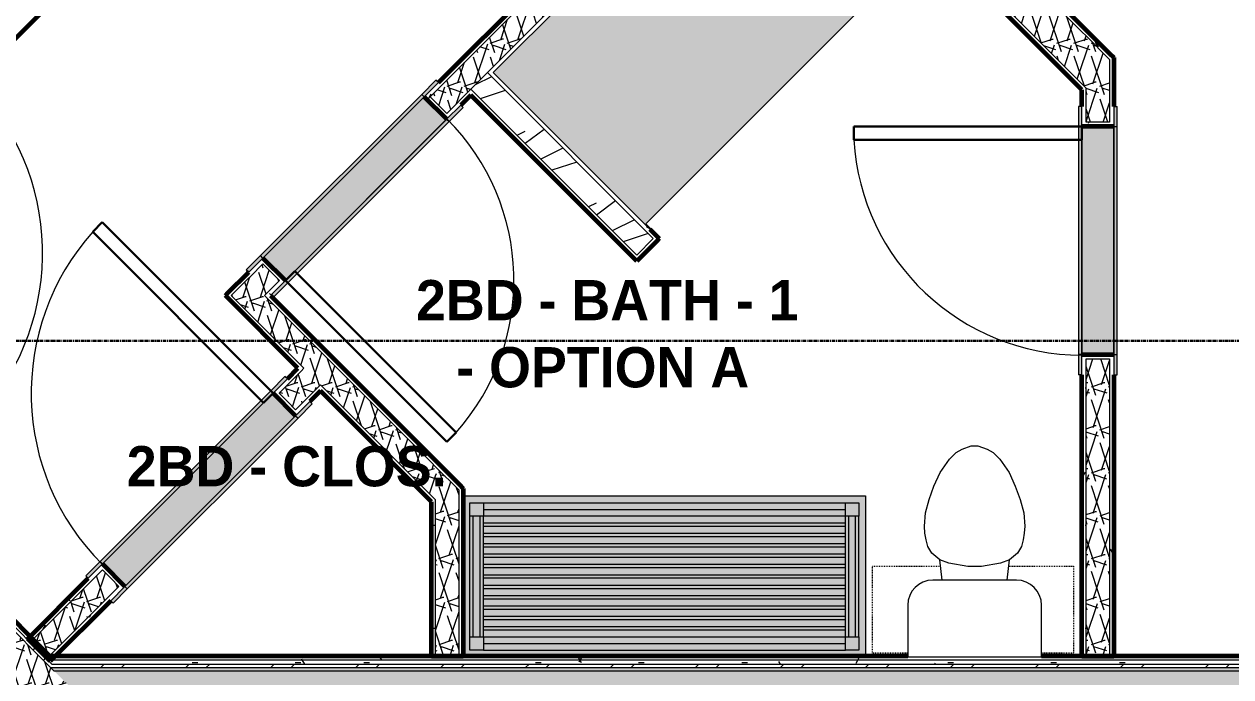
# Model space of a CAD drawing. Header units: inches. Extents: x -4110 to -1807, y 9775 to 11251.
# Drawn here: x -2441.7 to -2261.8, y 10417.1 to 10514.4 of the extents above; entities that cross this region are included whole.
import ezdxf

# ---------------------------------------------------------------- set-up
doc = ezdxf.new("R2010")
doc.units = ezdxf.units.IN
doc.header["$MEASUREMENT"] = 0
doc.linetypes.add('Dash', pattern=[0.25, 0.125, -0.125])
doc.linetypes.add('Grid Line 1_2_', pattern=[0.875, 0.5, -0.125, 0.125, -0.125])
for name, color, linetype, lineweight in [('0-1', 7, 'Continuous', 5), ('0-2', 7, 'Continuous', 9), ('A-AREA-IDEN', 2, 'Continuous', 9), ('A-DOOR', 31, 'Continuous', 18), ('A-DOOR-3', 7, 'Continuous', 9), ('A-DOOR-4', 50, 'Continuous', 30), ('A-DOOR-7', 31, 'Continuous', 30), ('A-DOOR-8', 31, 'Continuous', 9), ('A-DOOR-FRAM-1', 31, 'Continuous', 18), ('A-DOOR-FRAM-2', 7, 'Continuous', 9), ('A-DOOR-FRAM-4', 31, 'Continuous', 30), ('A-WALL', 113, 'Continuous', 18), ('A-WALL-1', 8, 'Continuous', 5), ('A-WALL-5', 250, 'Continuous', 60), ('A-WALL-6', 10, 'Continuous', 18), ('A-WALL-PATT-1', 7, 'Continuous', 9), ('A-WALL-PATT-2', 253, 'Continuous', 9), ('A-WALL-PATT-4', 111, 'Continuous', 9), ('I-WALL-2', 250, 'Continuous', 60), ('I-WALL-4', 2, 'Continuous', 5), ('I-WALL-5', 2, 'Continuous', 60), ('P-SANR-FIXT-2', 7, 'Continuous', 9), ('P-SANR-FIXT-3', 90, 'Continuous', 9), ('Q-CASE-1', 7, 'Continuous', 9), ('Q-CASE-3', 90, 'Continuous', 9), ('Q-CASE-4', 127, 'Continuous', 9), ('Q-CASE-5', 7, 'Dash', 9), ('S-GRID-1', 1, 'Grid Line 1_2_', 30)]:
    doc.layers.add(name, color=color, linetype=linetype, lineweight=lineweight)
doc.styles.add('Century Gothic_B', font='GOTHICB.TTF', dxfattribs={"height": 6})
pattern_1 = [(0, (0, 0), (20.48, 5.12), [0.845, -14.515, 0.845, -14.515, -81.92]), (0, (0, 0), (20.48, 5.12), [-30.72, 0.845, -29.875, 0.845, -14.515, -35.84]), (0, (0, 0), (20.48, 5.12), [-76.8, 0.845, -9.395, 0.845, -24.755]), (120, (7.68, 2.56), (-14.67405, 15.1762003), [0.845, -14.515, 0.845, -14.515, -81.92]), (120, (7.68, 2.56), (-14.67405, 15.1762003), [-30.72, 0.845, -29.875, 0.845, -14.515, -35.84]), (120, (7.68, 2.56), (-14.67405, 15.1762003), [-76.8, 0.845, -9.395, 0.845, -24.755]), (240, (10.24, 12.8), (-5.80595, -20.2962003), [0.845, -14.515, 0.845, -14.515, -81.92]), (240, (10.24, 12.8), (-5.80595, -20.2962003), [-30.72, 0.845, -29.875, 0.845, -14.515, -35.84]), (240, (10.24, 12.8), (-5.80595, -20.2962003), [-76.8, 0.845, -9.395, 0.845, -24.755])]
pattern_2 = [(161.57, (0.32, 0.32), (-2.560496185, -0.000537386), [0, -18.214, 2.022, 0]), (18.43, (-0.32, 0.32), (-2.560496185, 0.000537386), [0, -18.214, 2.022, 0]), (108.43, (0.32, 0.32), (1.27922091, -6.400876726), [6.07, -14.166]), (71.57, (-0.32, 0.32), (1.27922091, 6.400876726), [6.07, -14.166])]
pattern_3 = [(45, (0, 0), (-6.335677, 6.335677), []), (45, (0, 9.6), (-6.335677, 6.335677), [])]

# ---------------------------------------------------------------- blocks, each defined once
blk = doc.blocks.new('SWING - SINGLE - FLUSH - SWING - FLUSH - 2-10 x 6-8 - PRIVACY-3983844-ENLARGED RCP - 1ST FLOOR PLAN - WEST')
at = {"layer": 'A-DOOR-FRAM-1'}
for points in [[(-17.63, 2.37), (-17, 2.37), (-17, 2.87), (-20, 2.87), (-20, 2.37)], [(-17, 2.37), (17, 2.37), (17, 2.87), (-17, 2.87)], [(17.62, 2.37), (20, 2.37), (20, 2.87), (17, 2.87), (17, 2.37)], [(-17, -2.88), (-17, -2.38), (-20, -2.38), (-20, -2.88), (-17.63, -2.88)], [(-16.5, -2.88), (17, -2.88), (17, -2.38), (-17, -2.38), (-17, -2.88)], [(20, -2.88), (20, -2.38), (17, -2.38), (17, -2.88), (17.62, -2.88)]]:
    blk.add_hatch(color=256, dxfattribs=at).paths.add_polyline_path(points, flags=0)
at = {"layer": 'A-DOOR-3'}
blk.add_arc((17, 2.37), 34.07, 93.3657, 180, dxfattribs=at)
at = {"layer": 'A-DOOR-4'}
for p, q in [((15, 2.37), (15, 36.38)), ((17, 36.38), (15, 36.38)), ((17, 2.37), (17, 36.38)), ((17, 2.37), (15, 2.37))]:
    blk.add_line(p, q, dxfattribs=at)
at = {"layer": 'A-DOOR-FRAM-2'}
for p, q in [((-17, 2.87), (-20, 2.87)), ((-20, 2.37), (-20, 2.87)), ((-20, 2.37), (-17, 2.37)), ((17, 2.87), (-17, 2.87)), ((-17, 2.37), (-17, 2.87)), ((-17, 2.37), (17, 2.37)), ((20, 2.87), (17, 2.87)), ((17, 2.37), (17, 2.87)), ((17, 2.37), (20, 2.37)), ((20, 2.37), (20, 2.87)), ((-17, -2.38), (-20, -2.38)), ((-20, -2.38), (-20, -2.88)), ((-20, -2.88), (-17, -2.88)), ((17, -2.38), (-17, -2.38)), ((-17, -2.38), (-17, -2.88)), ((-17, -2.88), (17, -2.88)), ((20, -2.38), (17, -2.38)), ((17, -2.38), (17, -2.88)), ((17, -2.88), (20, -2.88)), ((20, -2.38), (20, -2.88))]:
    blk.add_line(p, q, dxfattribs=at)
blk = doc.blocks.new('SWING - SINGLE - FLUSH - SWING - FLUSH - 2-10 x 6-8 - PRIVACY-3983842-ENLARGED RCP - 1ST FLOOR PLAN - WEST')
at = {"layer": 'A-DOOR-FRAM-1'}
for points in [[(-20, 2.37), (-17, 2.37), (-17, 2.87), (-20, 2.87)], [(-7.96, 2.37), (17, 2.37), (17, 2.87), (-17, 2.87), (-17, 2.37)], [(17, 2.37), (20, 2.37), (20, 2.87), (17, 2.87)], [(-19.52, -2.88), (-17, -2.88), (-17, -2.38), (-20, -2.38), (-20, -2.88), (-19.8, -2.88)], [(-17, -2.88), (17, -2.88), (17, -2.38), (-17, -2.38)], [(17, -2.88), (20, -2.88), (20, -2.38), (17, -2.38)]]:
    blk.add_hatch(color=256, dxfattribs=at).paths.add_polyline_path(points, flags=0)
at = {"layer": 'A-DOOR-3'}
blk.add_arc((17, 2.37), 34.07, 93.3657, 180, dxfattribs=at)
at = {"layer": 'A-DOOR-4'}
for p, q in [((15, 2.37), (15, 36.38)), ((17, 36.38), (15, 36.38)), ((17, 2.37), (17, 36.38)), ((17, 2.37), (15, 2.37))]:
    blk.add_line(p, q, dxfattribs=at)
at = {"layer": 'A-DOOR-FRAM-2'}
for p, q in [((-17, 2.87), (-20, 2.87)), ((-20, 2.37), (-20, 2.87)), ((-20, 2.37), (-17, 2.37)), ((17, 2.87), (-17, 2.87)), ((-17, 2.37), (-17, 2.87)), ((-17, 2.37), (17, 2.37)), ((20, 2.87), (17, 2.87)), ((17, 2.37), (17, 2.87)), ((17, 2.37), (20, 2.37)), ((20, 2.37), (20, 2.87)), ((-17, -2.38), (-20, -2.38)), ((-20, -2.38), (-20, -2.88)), ((-20, -2.88), (-17, -2.88)), ((17, -2.38), (-17, -2.38)), ((-17, -2.38), (-17, -2.88)), ((-17, -2.88), (17, -2.88)), ((20, -2.38), (17, -2.38)), ((17, -2.38), (17, -2.88)), ((17, -2.88), (20, -2.88)), ((20, -2.38), (20, -2.88))]:
    blk.add_line(p, q, dxfattribs=at)
blk = doc.blocks.new('Bath Vanity - Bath Vanity 60_-2708009-ENLARGED RCP - 1ST FLOOR PLAN - WEST')
at = {"layer": 'Q-CASE-3'}
h = blk.add_hatch(color=256, dxfattribs=at)
h.paths.add_polyline_path([(30.74, -0.19), (-29.26, -0.19), (-29.26, -24), (30.74, -24), (30.74, -1)], flags=0)
h.paths.add_polyline_path([(28.24, -1), (29.74, -1), (29.74, -23), (-28.26, -23), (-28.26, -1), (27.74, -1)], flags=0)
h.paths.add_polyline_path([(-2.38, -2), (-26.26, -2), (-26.26, -3), (27.74, -3), (27.74, -2)], flags=0)
h.paths.add_polyline_path([(-26.26, -4), (-26.26, -4.55), (27.74, -4.55), (27.74, -4), (-2.38, -4)], flags=0)
h.paths.add_polyline_path([(-26.26, -5.55), (-26.26, -6.09), (27.74, -6.09), (27.74, -5.55), (-2.38, -5.55)], flags=0)
h.paths.add_polyline_path([(27.74, -7.09), (-26.26, -7.09), (-26.26, -7.64), (27.74, -7.64)], flags=0)
h.paths.add_polyline_path([(-26.26, -8.64), (-26.26, -9.18), (27.74, -9.18), (27.74, -8.64), (-2.38, -8.64)], flags=0)
h.paths.add_polyline_path([(27.74, -10.18), (-26.26, -10.18), (-26.26, -10.73), (27.74, -10.73)], flags=0)
h.paths.add_polyline_path([(-26.26, -11.73), (-26.26, -12.27), (27.74, -12.27), (27.74, -11.73), (-2.38, -11.73)], flags=0)
h.paths.add_polyline_path([(27.74, -13.27), (-26.26, -13.27), (-26.26, -13.82), (27.74, -13.82)], flags=0)
h.paths.add_polyline_path([(-26.26, -14.82), (-26.26, -15.36), (27.74, -15.36), (27.74, -14.82), (-2.38, -14.82)], flags=0)
h.paths.add_polyline_path([(-2.38, -16.36), (-26.26, -16.36), (-26.26, -16.91), (27.74, -16.91), (27.74, -16.36)], flags=0)
h.paths.add_polyline_path([(-26.26, -17.91), (-26.26, -18.45), (27.74, -18.45), (27.74, -17.91), (-2.38, -17.91)], flags=0)
h.paths.add_polyline_path([(27.74, -19.45), (-26.26, -19.45), (-26.26, -20), (27.74, -20)], flags=0)
h.paths.add_polyline_path([(-2.38, -21), (-26.26, -21), (-26.26, -22), (27.74, -22), (27.74, -21)], flags=0)
at = {"layer": 'Q-CASE-4'}
h = blk.add_hatch(color=256, dxfattribs=at)
h.paths.add_polyline_path([(27.74, -1), (27.74, -3), (29.74, -3), (29.74, -1), (28.24, -1)], flags=0)
h.paths.add_polyline_path([(-26.26, -1), (-28.26, -1), (-28.26, -3), (-26.26, -3)], flags=0)
h.paths.add_polyline_path([(29.74, -21), (27.74, -21), (27.74, -23), (29.74, -23), (29.74, -22)], flags=0)
h.paths.add_polyline_path([(-26.76, -21), (-28.26, -21), (-28.26, -23), (-26.26, -23), (-26.26, -21)], flags=0)
for points in [[(-2.38, -1), (-26.26, -1), (-26.26, -2), (27.74, -2), (27.74, -1)], [(-27.76, -3), (-28.26, -3), (-28.26, -21), (-27.76, -21), (-27.76, -4)], [(-26.76, -3), (-27.76, -3), (-27.76, -21), (-26.76, -21), (-26.76, -4)], [(-26.76, -3), (-26.76, -21), (-26.26, -21), (-26.26, -3)], [(-2.38, -3), (-26.26, -3), (-26.26, -4), (27.74, -4), (27.74, -3)], [(28.24, -3), (27.74, -3), (27.74, -21), (28.24, -21), (28.24, -4)], [(29.24, -3), (28.24, -3), (28.24, -21), (29.24, -21), (29.24, -4)], [(29.74, -3), (29.24, -3), (29.24, -21), (29.74, -21), (29.74, -4)], [(-2.38, -4.55), (-26.26, -4.55), (-26.26, -5.55), (27.74, -5.55), (27.74, -4.55)], [(-26.26, -6.09), (-26.26, -7.09), (27.74, -7.09), (27.74, -6.09), (-2.38, -6.09)], [(-26.26, -7.64), (-26.26, -8.64), (27.74, -8.64), (27.74, -7.64), (-2.38, -7.64)], [(-2.38, -9.18), (-26.26, -9.18), (-26.26, -10.18), (27.74, -10.18), (27.74, -9.18)], [(-26.26, -10.73), (-26.26, -11.73), (27.74, -11.73), (27.74, -10.73), (-2.38, -10.73)], [(-2.38, -12.27), (-26.26, -12.27), (-26.26, -13.27), (27.74, -13.27), (27.74, -12.27)], [(27.74, -13.82), (-26.26, -13.82), (-26.26, -14.82), (27.74, -14.82), (27.74, -14.76)], [(-2.38, -15.36), (-26.26, -15.36), (-26.26, -16.36), (27.74, -16.36), (27.74, -15.36)], [(-2.38, -16.91), (-26.26, -16.91), (-26.26, -17.91), (27.74, -17.91), (27.74, -16.91)], [(-2.38, -18.45), (-26.26, -18.45), (-26.26, -19.45), (27.74, -19.45), (27.74, -18.45)], [(-2.38, -20), (-26.26, -20), (-26.26, -21), (27.74, -21), (27.74, -20), (26.74, -20)], [(-26.26, -22), (-26.26, -23), (27.74, -23), (27.74, -22), (-2.38, -22)]]:
    blk.add_hatch(color=256, dxfattribs=at).paths.add_polyline_path(points, flags=0)
at = {"layer": 'Q-CASE-1'}
for p, q in [((-29.26, -24), (-29.26, -0.19)), ((-28.26, -3), (-28.26, -1)), ((-28.26, -1), (-26.26, -1)), ((27.74, -1), (-26.26, -1)), ((-26.26, -1), (-26.26, -3)), ((27.74, -3), (27.74, -1)), ((27.74, -1), (29.74, -1)), ((29.74, -1), (29.74, -3)), ((-28.26, -3), (-28.26, -21)), ((-26.26, -3), (-28.26, -3)), ((-27.76, -3), (-27.76, -21)), ((-26.76, -3), (-26.76, -21)), ((27.74, -2), (-26.26, -2)), ((27.74, -3), (-26.26, -3)), ((-26.26, -3), (-26.26, -21)), ((27.74, -3), (27.74, -21)), ((29.74, -3), (27.74, -3)), ((28.24, -3), (28.24, -21)), ((29.24, -3), (29.24, -21)), ((29.74, -3), (29.74, -21)), ((-26.26, -4), (27.74, -4)), ((27.74, -4.55), (-26.26, -4.55)), ((-26.26, -5.55), (27.74, -5.55)), ((27.74, -6.09), (-26.26, -6.09)), ((-26.26, -7.09), (27.74, -7.09)), ((27.74, -7.64), (-26.26, -7.64)), ((-26.26, -8.64), (27.74, -8.64)), ((27.74, -9.18), (-26.26, -9.18)), ((-26.26, -10.18), (27.74, -10.18)), ((27.74, -10.73), (-26.26, -10.73)), ((-26.26, -11.73), (27.74, -11.73)), ((27.74, -12.27), (-26.26, -12.27)), ((-26.26, -13.27), (27.74, -13.27)), ((27.74, -13.82), (-26.26, -13.82)), ((-26.26, -14.82), (27.74, -14.82)), ((27.74, -15.36), (-26.26, -15.36)), ((-26.26, -16.36), (27.74, -16.36)), ((27.74, -16.91), (-26.26, -16.91)), ((-26.26, -17.91), (27.74, -17.91)), ((27.74, -18.45), (-26.26, -18.45)), ((-26.26, -19.45), (27.74, -19.45)), ((-28.26, -23), (-28.26, -21)), ((-28.26, -21), (-26.26, -21)), ((27.74, -20), (-26.26, -20)), ((-26.26, -21), (27.74, -21)), ((-26.26, -21), (-26.26, -23)), ((27.74, -23), (27.74, -21)), ((27.74, -21), (29.74, -21)), ((29.74, -21), (29.74, -23)), ((-26.26, -23), (-28.26, -23)), ((27.74, -22), (-26.26, -22)), ((27.74, -23), (-26.26, -23)), ((29.74, -23), (27.74, -23)), ((30.74, -24), (-29.26, -24))]:
    blk.add_line(p, q, dxfattribs=at)
blk = doc.blocks.new('Toilet-Domestic-3D - Toilet-Domestic-3D-3234795-ENLARGED RCP - 1ST FLOOR PLAN - WEST')
at = {"layer": 'P-SANR-FIXT-2'}
for p, q in [((-3.74, 10), (-2.74, 11)), ((-2.74, 11), (-1.87, 11.5)), ((-1.87, 11.5), (-0.5, 12)), ((-0.5, 12), (0.5, 12)), ((0.5, 12), (1.87, 11.5)), ((1.87, 11.5), (2.74, 11)), ((2.74, 11), (3.74, 10)), ((-5.13, 8), (-3.74, 10)), ((3.74, 10), (5.13, 8)), ((-6.06, 6), (-5.13, 8)), ((5.13, 8), (6.06, 6)), ((-6.79, 4), (-6.06, 6)), ((6.06, 6), (6.79, 4)), ((-7.33, 1.99), (-6.79, 4)), ((6.79, 4), (7.33, 1.99)), ((-7.5, 0), (-7.33, 1.99)), ((7.33, 1.99), (7.5, 0)), ((-7.41, -1), (-7.5, 0)), ((-7.24, -2), (-7.41, -1)), ((7.41, -1), (7.24, -2)), ((7.5, 0), (7.41, -1)), ((-6.97, -3), (-7.24, -2)), ((-6.4, -4), (-6.97, -3)), ((6.97, -3), (6.4, -4)), ((7.24, -2), (6.97, -3)), ((-5.21, -5), (-6.4, -4)), ((-3.84, -5.5), (-5.21, -5)), ((-4.86, -8.02), (-5.21, -5)), ((5.21, -5), (3.84, -5.5)), ((4.86, -8.02), (5.21, -5)), ((6.4, -4), (5.21, -5)), ((-1, -6), (-3.84, -5.5)), ((1, -6), (-1, -6)), ((3.84, -5.5), (1, -6)), ((6.25, -8.02), (-6.25, -8.02)), ((-9.98, -11.75), (-9.98, -19.48)), ((9.98, -19.48), (9.98, -11.75)), ((-9.98, -19.48), (9.98, -19.48))]:
    blk.add_line(p, q, dxfattribs=at)
for centre, start, end in [((-6.25, -11.75), 90, 180), ((6.25, -11.75), 0, 90)]:
    blk.add_arc(centre, 3.73, start, end, dxfattribs=at)
blk = doc.blocks.new('300 Series Wall Hung Cabinet_326 - 30_-V7-ENLARGED RCP - 1ST FLOOR PLAN - WEST')
at = {"layer": 'Q-CASE-5'}
for p, q in [((-15, 0.19), (-15, 13.19)), ((-15, 13.19), (-4.85, 13.19)), ((5.35, 13.19), (15, 13.19)), ((15, 13.19), (15, 0.19)), ((-9.73, 0.19), (-15, 0.19)), ((15, 0.19), (10.23, 0.19))]:
    blk.add_line(p, q, dxfattribs=at)
blk = doc.blocks.new('CTS6032CP - CTS6032CP-3806613-ENLARGED RCP - 1ST FLOOR PLAN - WEST')
at = {"layer": 'P-SANR-FIXT-3'}
h = blk.add_hatch(color=256, dxfattribs=at)
h.paths.add_polyline_path([(0, -33), (0.13, -33), (0.13, -32), (59.88, -32), (59.88, -33), (60, -33), (60, 0), (0, 0), (0, -32.12)], flags=0)
h.paths.add_polyline_path([(50.85, -17.4), (50.59, -17.06), (50.43, -16.67), (50.38, -16.25), (50.43, -15.83), (50.59, -15.44), (50.85, -15.1), (51.19, -14.84), (51.58, -14.68), (52, -14.62), (52.42, -14.68), (52.81, -14.84), (53.19, -15.15), (53.41, -15.44), (53.57, -15.83), (53.63, -16.25), (53.57, -16.67), (53.41, -17.06), (53.15, -17.4), (52.81, -17.66), (52.42, -17.82), (52, -17.87), (51.58, -17.82), (51.19, -17.66)], flags=0)
at = {"layer": 'P-SANR-FIXT-2'}
for p, q in [((0, -33), (0, 0)), ((0, 0), (60, 0)), ((60, 0), (60, -33)), ((59.88, -32), (0.13, -32)), ((0.13, -32), (0.13, -33)), ((59.88, -33), (59.88, -32)), ((0.13, -33), (0, -33)), ((60, -33), (59.88, -33))]:
    blk.add_line(p, q, dxfattribs=at)
for radius, start, end in [(1.62, 0, 180), (1.63, 180, 360)]:
    blk.add_arc((52, -16.25), radius, start, end, dxfattribs=at)
blk = doc.blocks.new('SWING - SINGLE - FLUSH - SWING - FLUSH - 3-0 x 6-8 - PASSAGE-3983849-ENLARGED RCP - 1ST FLOOR PLAN - WEST')
at = {"layer": 'A-DOOR-FRAM-1'}
for points in [[(-21, 2.37), (-18, 2.37), (-18, 2.87), (-21, 2.87)], [(-18, 2.37), (18, 2.37), (18, 2.87), (-18, 2.87)], [(18, 2.37), (21, 2.37), (21, 2.87), (18, 2.87)], [(-21, -2.88), (-18, -2.88), (-18, -2.38), (-21, -2.38)], [(-18, -2.88), (18, -2.88), (18, -2.38), (-18, -2.38)], [(18, -2.88), (21, -2.88), (21, -2.38), (18, -2.38)]]:
    blk.add_hatch(color=256, dxfattribs=at).paths.add_polyline_path(points, flags=0)
at = {"layer": 'A-DOOR-3'}
blk.add_arc((18, 2.37), 36.07, 93.1789, 180, dxfattribs=at)
at = {"layer": 'A-DOOR-4'}
for p, q in [((16, 2.37), (16, 38.39)), ((18, 38.39), (16, 38.39)), ((18, 2.37), (18, 38.39)), ((18, 2.37), (16, 2.37))]:
    blk.add_line(p, q, dxfattribs=at)
at = {"layer": 'A-DOOR-FRAM-2'}
for p, q in [((-18, 2.87), (-21, 2.87)), ((-21, 2.37), (-21, 2.87)), ((-18, 2.37), (-21, 2.37)), ((18, 2.87), (-18, 2.87)), ((-18, 2.37), (-18, 2.87)), ((-18, 2.37), (18, 2.37)), ((21, 2.87), (18, 2.87)), ((18, 2.37), (18, 2.87)), ((21, 2.37), (18, 2.37)), ((21, 2.37), (21, 2.87)), ((-21, -2.38), (-21, -2.88)), ((-21, -2.38), (-18, -2.38)), ((-21, -2.88), (-18, -2.88)), ((-18, -2.38), (-18, -2.88)), ((18, -2.38), (-18, -2.38)), ((-18, -2.88), (18, -2.88)), ((18, -2.38), (18, -2.88)), ((18, -2.38), (21, -2.38)), ((18, -2.88), (21, -2.88)), ((21, -2.38), (21, -2.88))]:
    blk.add_line(p, q, dxfattribs=at)
blk = doc.blocks.new('SWING - SINGLE - FLUSH - SWING - FLUSH - 3-0 x 6-8 - PASSAGE-3983851-ENLARGED RCP - 1ST FLOOR PLAN - WEST')
at = {"layer": 'A-DOOR-FRAM-1'}
for points in [[(-18, 2.87), (-21, 2.87), (-21, 2.37), (-18, 2.37)], [(18, 2.87), (-18, 2.87), (-18, 2.37), (18, 2.37)], [(21, 2.87), (18, 2.87), (18, 2.37), (21, 2.37), (21, 2.64)], [(-18, -2.38), (-21, -2.38), (-21, -2.88), (-18, -2.88)], [(18, -2.38), (-18, -2.38), (-18, -2.88), (18, -2.88)], [(21, -2.38), (18, -2.38), (18, -2.88), (21, -2.88), (21, -2.64)]]:
    blk.add_hatch(color=256, dxfattribs=at).paths.add_polyline_path(points, flags=0)
at = {"layer": 'A-DOOR-3'}
blk.add_arc((18, 2.37), 36.07, 93.1789, 180, dxfattribs=at)
at = {"layer": 'A-DOOR-4'}
for p, q in [((16, 2.37), (16, 38.39)), ((18, 38.39), (16, 38.39)), ((18, 2.37), (18, 38.39)), ((18, 2.37), (16, 2.37))]:
    blk.add_line(p, q, dxfattribs=at)
at = {"layer": 'A-DOOR-FRAM-2'}
for p, q in [((-18, 2.87), (-21, 2.87)), ((-21, 2.37), (-21, 2.87)), ((-18, 2.37), (-21, 2.37)), ((18, 2.87), (-18, 2.87)), ((-18, 2.37), (-18, 2.87)), ((-18, 2.37), (18, 2.37)), ((21, 2.87), (18, 2.87)), ((18, 2.37), (18, 2.87)), ((21, 2.37), (18, 2.37)), ((21, 2.37), (21, 2.87)), ((-21, -2.38), (-21, -2.88)), ((-21, -2.38), (-18, -2.38)), ((-21, -2.88), (-18, -2.88)), ((-18, -2.38), (-18, -2.88)), ((18, -2.38), (-18, -2.38)), ((-18, -2.88), (18, -2.88)), ((18, -2.38), (18, -2.88)), ((18, -2.38), (21, -2.38)), ((18, -2.88), (21, -2.88)), ((21, -2.38), (21, -2.88))]:
    blk.add_line(p, q, dxfattribs=at)
blk = doc.blocks.new('CTR - 1st Phase - Unit Layouts_rvt-1-ENLARGED RCP - 1ST FLOOR PLAN - WEST')
at = {"layer": 'A-WALL-1'}
for points in [[(-2402.74, 10476.15), (-2378.69, 10500.19), (-2382.05, 10503.55), (-2406.09, 10479.51), (-2403.18, 10476.59)], [(-2281.6, 10465.11), (-2279.22, 10465.11), (-2279.22, 10499.11), (-2283.97, 10499.11), (-2283.97, 10465.11), (-2283.35, 10465.11)], [(-2426.67, 10430.55), (-2401.21, 10456), (-2404.57, 10459.36), (-2430.03, 10433.91), (-2427.31, 10431.19)]]:
    blk.add_hatch(color=256, dxfattribs=at).paths.add_polyline_path(points, flags=0)
at = {"layer": 'A-WALL-PATT-1'}
h = blk.add_hatch(dxfattribs=at)
h.set_pattern_fill('FP_1', color=256, style=0, pattern_type=2)
h.set_pattern_definition(pattern_1)
h.paths.add_polyline_path([(-2410.81, 10473.91), (-2406.09, 10478.63), (-2404.86, 10477.39), (-2404.42, 10477.83), (-2406.09, 10479.51), (-2411.25, 10474.36)], flags=0)
h.paths.add_polyline_path([(-2380.37, 10501.87), (-2379.93, 10502.31), (-2381.17, 10503.55), (-2325.6, 10559.12), (-2324.36, 10557.88), (-2323.92, 10558.32), (-2325.6, 10560), (-2382.05, 10503.55), (-2380.82, 10502.31)], flags=0)
h.paths.add_polyline_path([(-2299.88, 10582.37), (-2299.44, 10582.81), (-2300.68, 10584.05), (-2297.08, 10587.64), (-2297.53, 10588.08), (-2301.56, 10584.05), (-2300.03, 10582.52)], flags=0)
h = blk.add_hatch(dxfattribs=at)
h.set_pattern_fill('FP_1', color=256, style=0, pattern_type=2)
h.set_pattern_definition(pattern_1)
h.paths.add_polyline_path([(-2279.85, 10509.12), (-2279.85, 10510), (-2324.36, 10554.52), (-2324.81, 10554.08), (-2280.73, 10510)], flags=0)
h = blk.add_hatch(dxfattribs=at)
h.set_pattern_fill('FP_1', color=256, style=0, pattern_type=2)
h.set_pattern_definition(pattern_1)
h.paths.add_polyline_path([(-2283.97, 10504.58), (-2283.97, 10505.47), (-2328.7, 10550.19), (-2329.14, 10549.75), (-2305.54, 10526.15)], flags=0)
h = blk.add_hatch(dxfattribs=at)
h.set_pattern_fill('FP_1', color=256, style=0, pattern_type=2)
h.set_pattern_definition(pattern_1)
h.paths.add_polyline_path([(-2279.22, 10420.23), (-2279.22, 10420.23), (-2279.22, 10465.11), (-2281.6, 10465.11), (-2281.6, 10464.49), (-2279.85, 10464.49), (-2279.85, 10420.23)], flags=0)
h.paths.add_polyline_path([(-2281.6, 10499.11), (-2279.22, 10499.11), (-2279.22, 10509.38), (-2279.85, 10510), (-2279.85, 10499.74), (-2281.6, 10499.74)], flags=0)
h = blk.add_hatch(dxfattribs=at)
h.set_pattern_fill('FP_1', color=256, style=0, pattern_type=2)
h.set_pattern_definition(pattern_1)
h.paths.add_polyline_path([(-2349.91, 10479.48), (-2346.99, 10482.4), (-2371.74, 10507.15), (-2372.18, 10506.71), (-2347.88, 10482.4), (-2350.35, 10479.92)], flags=0)
h = blk.add_hatch(dxfattribs=at)
h.set_pattern_fill('FP_1', color=256, style=0, pattern_type=2)
h.set_pattern_definition(pattern_1)
h.paths.add_polyline_path([(-2283.97, 10420.23), (-2283.35, 10420.23), (-2283.35, 10464.49), (-2281.6, 10464.49), (-2281.6, 10465.11), (-2283.97, 10465.11), (-2283.97, 10423.38)], flags=0)
h.paths.add_polyline_path([(-2283.97, 10499.11), (-2281.6, 10499.11), (-2281.6, 10499.74), (-2283.35, 10499.74), (-2283.35, 10504.84), (-2283.97, 10505.47), (-2283.97, 10499.74)], flags=0)
h = blk.add_hatch(dxfattribs=at)
h.set_pattern_fill('FP_1', color=256, style=0, pattern_type=2)
h.set_pattern_definition(pattern_1)
h.paths.add_polyline_path([(-2350.35, 10479.04), (-2349.91, 10479.48), (-2374.66, 10504.23), (-2375.1, 10503.79), (-2350.79, 10479.48)], flags=0)
h = blk.add_hatch(dxfattribs=at)
h.set_pattern_fill('FP_1', color=256, style=0, pattern_type=2)
h.set_pattern_definition(pattern_1)
h.paths.add_polyline_path([(-2380.97, 10443.19), (-2380.97, 10444.08), (-2397.5, 10460.6), (-2397.94, 10460.16), (-2381.85, 10444.08)], flags=0)
h.paths.add_polyline_path([(-2400.41, 10462.64), (-2399.97, 10463.08), (-2411.25, 10474.36), (-2411.69, 10473.91), (-2400.86, 10463.08)], flags=0)
h = blk.add_hatch(dxfattribs=at)
h.set_pattern_fill('FP_1', color=256, style=0, pattern_type=2)
h.set_pattern_definition(pattern_1)
h.paths.add_polyline_path([(-2376.85, 10444.9), (-2376.85, 10445.78), (-2405.42, 10474.36), (-2405.86, 10473.91), (-2377.1, 10445.16)], flags=0)
h = blk.add_hatch(dxfattribs=at)
h.set_pattern_fill('FP_1', color=256, style=0, pattern_type=2)
h.set_pattern_definition(pattern_1)
h.paths.add_polyline_path([(-2440.37, 10422.68), (-2430.03, 10433.02), (-2428.79, 10431.79), (-2428.35, 10432.23), (-2430.03, 10433.91), (-2440.79, 10423.11), (-2440.45, 10422.77)], flags=0)
h.paths.add_polyline_path([(-2402.89, 10457.68), (-2402.45, 10458.13), (-2403.69, 10459.36), (-2400.41, 10462.64), (-2400.86, 10463.08), (-2404.57, 10459.36), (-2403.06, 10457.85)], flags=0)
h = blk.add_hatch(dxfattribs=at)
h.set_pattern_fill('FP_1', color=256, style=0, pattern_type=2)
h.set_pattern_definition(pattern_1)
h.paths.add_polyline_path([(-2437.7, 10419.52), (-2437.46, 10419.78), (-2437.9, 10420.2), (-2437.7, 10419.52)], flags=0)
h.paths.add_polyline_path([(-2437.87, 10420.23), (-2436.99, 10420.23), (-2426.67, 10430.55), (-2428.35, 10432.23), (-2428.79, 10431.79), (-2427.55, 10430.55), (-2437.8, 10420.3)], flags=0)
h.paths.add_polyline_path([(-2401.21, 10456), (-2397.5, 10459.72), (-2397.94, 10460.16), (-2401.21, 10456.89), (-2402.45, 10458.13), (-2402.89, 10457.68), (-2401.65, 10456.45)], flags=0)
h = blk.add_hatch(dxfattribs=at)
h.set_pattern_fill('FP_1', color=256, style=0, pattern_type=2)
h.set_pattern_definition(pattern_1)
h.paths.add_polyline_path([(-2380.35, 10420.23), (-2380.35, 10420.23), (-2380.35, 10443.45), (-2380.97, 10444.08), (-2380.97, 10420.23)], flags=0)
at = {"layer": 'A-WALL-PATT-2'}
h = blk.add_hatch(dxfattribs=at)
h.set_pattern_fill('FP_2', color=256, style=0, pattern_type=2)
h.set_pattern_definition(pattern_2)
h.paths.add_polyline_path([(-2405.86, 10473.91), (-2403.62, 10476.15), (-2406.09, 10478.63), (-2408.33, 10476.39), (-2406.3, 10474.36)], flags=0)
h.paths.add_polyline_path([(-2378.69, 10501.08), (-2323.13, 10556.64), (-2325.6, 10559.12), (-2381.17, 10503.55), (-2379.93, 10502.31)], flags=0)
h.paths.add_polyline_path([(-2298.2, 10581.57), (-2294.17, 10585.61), (-2296.64, 10588.08), (-2300.68, 10584.05), (-2299.44, 10582.81)], flags=0)
h = blk.add_hatch(dxfattribs=at)
h.set_pattern_fill('FP_2', color=256, style=0, pattern_type=2)
h.set_pattern_definition(pattern_2)
h.paths.add_polyline_path([(-2283.35, 10504.84), (-2283.35, 10512.62), (-2325.25, 10554.52), (-2329.14, 10550.63), (-2283.97, 10505.47)], flags=0)
h = blk.add_hatch(dxfattribs=at)
h.set_pattern_fill('FP_2', color=256, style=0, pattern_type=2)
h.set_pattern_definition(pattern_2)
h.paths.add_polyline_path([(-2281.59, 10420.23), (-2279.85, 10420.23), (-2279.85, 10464.49), (-2283.35, 10464.49), (-2283.35, 10420.23), (-2281.6, 10420.23)], flags=0)
h.paths.add_polyline_path([(-2283.35, 10499.74), (-2279.85, 10499.74), (-2279.85, 10509.12), (-2283.35, 10512.62), (-2283.35, 10504.84)], flags=0)
h = blk.add_hatch(dxfattribs=at)
h.set_pattern_fill('FP_5', color=256, style=0, pattern_type=2)
h.set_pattern_definition([(216.87, (4.265, 10.662), (31.9871619, 21.32545714), [5.331, -47.981]), (206.565, (10.662, 7.464), (-10.662476, -10.6620098), [11.921, -11.921]), (198.435, (10.662, 2.132), (-21.3244936, -10.6625869), [6.744, -26.974])])
h.paths.add_polyline_path([(-2350.35, 10479.92), (-2347.88, 10482.4), (-2372.62, 10507.15), (-2375.1, 10504.67), (-2351.09, 10480.66)], flags=0)
h = blk.add_hatch(dxfattribs=at)
h.set_pattern_fill('FP_2', color=256, style=0, pattern_type=2)
h.set_pattern_definition(pattern_2)
h.paths.add_polyline_path([(-2380.35, 10443.45), (-2380.35, 10448.4), (-2408.33, 10476.39), (-2410.81, 10473.91), (-2380.97, 10444.08)], flags=0)
h = blk.add_hatch(dxfattribs=at)
h.set_pattern_fill('FP_2', color=256, style=0, pattern_type=2)
h.set_pattern_definition(pattern_2)
h.paths.add_polyline_path([(-2437.87, 10420.23), (-2427.55, 10430.55), (-2430.03, 10433.02), (-2440.37, 10422.68), (-2437.91, 10420.23)], flags=0)
h.paths.add_polyline_path([(-2401.21, 10456.89), (-2397.5, 10460.6), (-2399.97, 10463.08), (-2403.69, 10459.36), (-2402.45, 10458.13)], flags=0)
h = blk.add_hatch(dxfattribs=at)
h.set_pattern_fill('FP_2', color=256, style=0, pattern_type=2)
h.set_pattern_definition(pattern_2)
h.paths.add_polyline_path([(-2376.86, 10420.23), (-2376.85, 10420.23), (-2376.85, 10444.9), (-2380.35, 10448.4), (-2380.35, 10420.23)], flags=0)
at = {"layer": 'A-WALL-5'}
for p, q in [((-2350.56, 10604.69), (-2447.44, 10507.82)), ((-2379.93, 10505.67), (-2327.72, 10557.88)), ((-2324.01, 10554.17), (-2283.97, 10514.13)), ((-2283.97, 10504.58), (-2329.14, 10549.75)), ((-2283.97, 10514.13), (-2279.85, 10510)), ((-2279.85, 10510), (-2279.22, 10509.38)), ((-2279.22, 10509.38), (-2279.22, 10502.11)), ((-2283.97, 10502.11), (-2283.97, 10504.58)), ((-2378.69, 10500.19), (-2382.05, 10503.55)), ((-2375.1, 10503.79), (-2376.57, 10502.31)), ((-2279.22, 10499.11), (-2283.97, 10499.11)), ((-2406.09, 10479.51), (-2402.74, 10476.15)), ((-2408.33, 10477.27), (-2408.22, 10477.39)), ((-2411.25, 10474.36), (-2408.33, 10477.27)), ((-2411.69, 10473.91), (-2411.25, 10474.36)), ((-2400.86, 10463.08), (-2411.69, 10473.91)), ((-2404.86, 10474.03), (-2404.97, 10473.91)), ((-2404.97, 10473.91), (-2380.97, 10449.91)), ((-2283.97, 10465.11), (-2279.22, 10465.11)), ((-2402.45, 10461.48), (-2400.86, 10463.08)), ((-2283.97, 10420.11), (-2283.97, 10462.11)), ((-2279.22, 10462.11), (-2279.22, 10420.11)), ((-2401.21, 10456), (-2404.57, 10459.36)), ((-2397.5, 10459.72), (-2399.09, 10458.13)), ((-2380.97, 10443.19), (-2397.5, 10459.72)), ((-2380.97, 10449.91), (-2376.85, 10445.78)), ((-2376.85, 10445.78), (-2376.22, 10445.16)), ((-2376.22, 10445.16), (-2376.22, 10420.11)), ((-2380.97, 10420.11), (-2380.97, 10443.19)), ((-2430.03, 10433.91), (-2426.67, 10430.55)), ((-2441.16, 10422.77), (-2432.15, 10431.79)), ((-2428.79, 10428.43), (-2437.8, 10419.41)), ((-2437.8, 10419.41), (-2441.16, 10422.77)), ((-2376.22, 10420.11), (-2380.97, 10420.11)), ((-2279.22, 10420.11), (-2283.97, 10420.11))]:
    blk.add_line(p, q, dxfattribs=at)
at = {"layer": 'A-WALL-6'}
for p, q in [((-2381.17, 10503.55), (-2325.6, 10559.12)), ((-2324.81, 10554.08), (-2283.97, 10513.25)), ((-2329.14, 10550.63), (-2372.62, 10507.15)), ((-2328.7, 10550.19), (-2283.97, 10505.47)), ((-2283.35, 10512.62), (-2283.97, 10513.25)), ((-2279.85, 10509.12), (-2283.35, 10512.62)), ((-2279.85, 10509.12), (-2279.85, 10499.74)), ((-2372.62, 10507.15), (-2375.1, 10504.67)), ((-2372.62, 10507.15), (-2375.1, 10504.67)), ((-2372.18, 10506.71), (-2372.62, 10507.15)), ((-2347.88, 10482.4), (-2372.18, 10506.71)), ((-2375.1, 10504.67), (-2378.69, 10501.08)), ((-2374.66, 10504.23), (-2375.1, 10504.67)), ((-2283.35, 10504.84), (-2283.97, 10505.47)), ((-2283.35, 10499.74), (-2283.35, 10504.84)), ((-2382.05, 10503.55), (-2406.09, 10479.51)), ((-2379.93, 10502.31), (-2381.17, 10503.55)), ((-2350.35, 10479.92), (-2374.66, 10504.23)), ((-2378.69, 10501.08), (-2379.93, 10502.31)), ((-2402.74, 10476.15), (-2378.69, 10500.19)), ((-2283.97, 10499.11), (-2283.97, 10465.11)), ((-2281.6, 10499.74), (-2283.35, 10499.74)), ((-2279.85, 10499.74), (-2281.6, 10499.74)), ((-2279.22, 10465.11), (-2279.22, 10499.11)), ((-2347.88, 10482.4), (-2350.35, 10479.92)), ((-2407.89, 10476.83), (-2406.09, 10478.63)), ((-2406.09, 10478.63), (-2404.86, 10477.39)), ((-2404.86, 10477.39), (-2403.62, 10476.15)), ((-2408.33, 10476.39), (-2410.81, 10473.91)), ((-2407.89, 10476.83), (-2408.33, 10476.39)), ((-2403.62, 10476.15), (-2405.42, 10474.36)), ((-2410.81, 10473.91), (-2399.97, 10463.08)), ((-2405.42, 10474.36), (-2405.86, 10473.91)), ((-2405.86, 10473.91), (-2380.97, 10449.03)), ((-2400.41, 10462.64), (-2399.97, 10463.08)), ((-2283.35, 10420.11), (-2283.35, 10464.49)), ((-2283.35, 10464.49), (-2281.6, 10464.49)), ((-2281.6, 10464.49), (-2279.85, 10464.49)), ((-2279.85, 10464.49), (-2279.85, 10420.11)), ((-2403.69, 10459.36), (-2400.41, 10462.64)), ((-2404.57, 10459.36), (-2430.03, 10433.91)), ((-2402.45, 10458.13), (-2403.69, 10459.36)), ((-2397.94, 10460.16), (-2401.21, 10456.89)), ((-2397.94, 10460.16), (-2397.5, 10460.6)), ((-2397.5, 10460.6), (-2380.97, 10444.08)), ((-2401.21, 10456.89), (-2402.45, 10458.13)), ((-2426.67, 10430.55), (-2401.21, 10456)), ((-2380.35, 10448.4), (-2380.97, 10449.03)), ((-2376.85, 10444.9), (-2380.35, 10448.4)), ((-2380.35, 10443.45), (-2380.97, 10444.08)), ((-2380.35, 10420.11), (-2380.35, 10443.45)), ((-2376.85, 10420.11), (-2376.85, 10444.9)), ((-2440.72, 10422.33), (-2430.03, 10433.02)), ((-2430.03, 10433.02), (-2428.79, 10431.79)), ((-2427.55, 10430.55), (-2438.24, 10419.86)), ((-2428.79, 10431.79), (-2427.55, 10430.55))]:
    blk.add_line(p, q, dxfattribs=at)
at = {"layer": 'I-WALL-2'}
for p, q in [((-2350.35, 10479.04), (-2375.1, 10503.79)), ((-2348.41, 10483.81), (-2346.99, 10482.4)), ((-2347.43, 10481.96), (-2349.91, 10479.48)), ((-2346.99, 10482.4), (-2347.43, 10481.96)), ((-2349.91, 10479.48), (-2350.35, 10479.04))]:
    blk.add_line(p, q, dxfattribs=at)
at = {"layer": '0-2'}
for name, p, rotation in [('CTS6032CP - CTS6032CP-3806613-ENLARGED RCP - 1ST FLOOR PLAN - WEST', (-2371.74, 10507.15), 45.00000000021929), ('SWING - SINGLE - FLUSH - SWING - FLUSH - 3-0 x 6-8 - PASSAGE-3983851-ENLARGED RCP - 1ST FLOOR PLAN - WEST', (-2463.96, 10494.65), 225.0000000000236), ('SWING - SINGLE - FLUSH - SWING - FLUSH - 2-10 x 6-8 - PRIVACY-3983842-ENLARGED RCP - 1ST FLOOR PLAN - WEST', (-2392.39, 10489.85), 225.0000000000667), ('SWING - SINGLE - FLUSH - SWING - FLUSH - 2-10 x 6-8 - PRIVACY-3983844-ENLARGED RCP - 1ST FLOOR PLAN - WEST', (-2281.6, 10482.11), 90.00000000004853), ('SWING - SINGLE - FLUSH - SWING - FLUSH - 3-0 x 6-8 - PASSAGE-3983849-ENLARGED RCP - 1ST FLOOR PLAN - WEST', (-2415.62, 10444.96), 45.00000000006675), ('Bath Vanity - Bath Vanity 60_-2708009-ENLARGED RCP - 1ST FLOOR PLAN - WEST', (-2345.48, 10420.04), 180)]:
    blk.add_blockref(name, p, dxfattribs=dict(at, rotation=rotation))
for name, p in [('Toilet-Domestic-3D - Toilet-Domestic-3D-3234795-ENLARGED RCP - 1ST FLOOR PLAN - WEST', (-2299.97, 10439.52)), ('300 Series Wall Hung Cabinet_326 - 30_-V7-ENLARGED RCP - 1ST FLOOR PLAN - WEST', (-2300.22, 10420.41))]:
    blk.add_blockref(name, p, dxfattribs=at)
blk = doc.blocks.new('CTR - 1st Phase - Structure_rvt-1-ENLARGED RCP - 1ST FLOOR PLAN - WEST')
at = {"layer": 'S-GRID-1'}
blk.add_line((-1807.14, 10467.19), (-4076.95, 10467.19), dxfattribs=at)
blk = doc.blocks.new('HOLLOW METAL - UNIT DOOR-2191977-ENLARGED RCP - 1ST FLOOR PLAN - WEST')
at = {"layer": 'A-DOOR-7'}
for p, q in [((16.25, -3.875), (18, -3.875)), ((16.25, -39.875), (16.25, -3.875)), ((18, -3.875), (18, -39.875)), ((18, -39.875), (16.25, -39.875))]:
    blk.add_line(p, q, dxfattribs=at)
at = {"layer": 'A-DOOR-8'}
blk.add_arc((18, -3.875), 36, 180, 270, dxfattribs=at)
at = {"layer": 'A-DOOR-FRAM-4'}
for p, q in [((-20, 4.125), (-18, 4.125)), ((-20, -3.875), (-20, 4.125)), ((-18, 4.125), (-18, 2.1875)), ((18, 4.125), (20, 4.125)), ((18, 2.1875), (18, 4.125)), ((20, 4.125), (20, -3.875)), ((-18, 2.1875), (-17.375, 2.1875)), ((-17.375, 2.1875), (-17.375, -1.9375)), ((17.375, 2.1875), (18, 2.1875)), ((17.375, -1.9375), (17.375, 2.1875)), ((-18, -1.9375), (-18, -3.875)), ((-17.375, -1.9375), (-18, -1.9375)), ((18, -1.9375), (17.375, -1.9375)), ((18, -3.875), (18, -1.9375)), ((-18, -3.875), (-20, -3.875)), ((20, -3.875), (18, -3.875))]:
    blk.add_line(p, q, dxfattribs=at)

msp = doc.modelspace()

# ---------------------------------------------------------------- hatches: boundary and pattern name
at = {"layer": 'A-WALL-PATT-4'}
h = msp.add_hatch(dxfattribs=at)
h.set_pattern_fill('FP_2', color=256, style=0, pattern_type=2)
h.set_pattern_definition(pattern_2)
h.paths.add_polyline_path([(-2438.95, 10411.9), (-2435.06, 10415.79), (-2455.89, 10436.61), (-2459.78, 10432.72), (-2439.03, 10411.98)], flags=0)
h.paths.add_polyline_path([(-2488.06, 10461.01), (-2484.17, 10464.9), (-2490.18, 10470.91), (-2494.07, 10467.02), (-2488.5, 10461.45)], flags=0)
h = msp.add_hatch(dxfattribs=at)
h.set_pattern_fill('FP_3', color=256, style=0, pattern_type=2)
h.set_pattern_definition(pattern_3)
h.paths.add_polyline_path([(-2437.54, 10418.48), (-2437.04, 10418.48), (-2455.53, 10436.97), (-2455.89, 10436.61), (-2437.75, 10418.48)], flags=0)
h.paths.add_polyline_path([(-2484.17, 10464.9), (-2483.82, 10465.25), (-2486.91, 10468.34), (-2487.26, 10467.99), (-2484.52, 10465.25)], flags=0)
h = msp.add_hatch(dxfattribs=at)
h.set_pattern_fill('FP_1', color=256, style=0, pattern_type=2)
h.set_pattern_definition(pattern_1)
h.paths.add_polyline_path([(-2437.49, 10418.98), (-2436.66, 10418.98), (-2437.45, 10419.77), (-2437.7, 10419.52), (-2437.91, 10420.23), (-2455.09, 10437.41), (-2455.53, 10436.97), (-2437.54, 10418.98)], flags=0)
h.paths.add_polyline_path([(-2483.82, 10465.25), (-2483.38, 10465.69), (-2486.47, 10468.79), (-2486.91, 10468.34), (-2484.17, 10465.6)], flags=0)
h = msp.add_hatch(dxfattribs=at)
h.set_pattern_fill('FP_1', color=256, style=0, pattern_type=2)
h.set_pattern_definition(pattern_1)
h.paths.add_polyline_path([(-2376.22, 10419.6), (-2104.82, 10419.6), (-2104.82, 10420.23), (-2289.99, 10420.23), (-2289.99, 10420.04), (-2309.95, 10420.04), (-2309.95, 10420.23), (-2437.91, 10420.23), (-2437.28, 10419.6), (-2376.79, 10419.6)], flags=0)
h = msp.add_hatch(dxfattribs=at)
h.set_pattern_fill('FP_2', color=256, style=0, pattern_type=2)
h.set_pattern_definition(pattern_2)
h.paths.add_polyline_path([(-2438.37, 10412.48), (-2104.82, 10412.48), (-2104.82, 10417.98), (-2437.25, 10417.98), (-2435.06, 10415.79), (-2438.24, 10412.61)], flags=0)
h = msp.add_hatch(dxfattribs=at)
h.set_pattern_fill('FP_3', color=256, style=0, pattern_type=2)
h.set_pattern_definition(pattern_3)
h.paths.add_polyline_path([(-2410.47, 10418.48), (-2104.82, 10418.48), (-2104.82, 10418.98), (-2437.54, 10418.98), (-2437.04, 10418.48), (-2426.67, 10418.48)], flags=0)
h = msp.add_hatch(dxfattribs=at)
h.set_pattern_fill('FP_1', color=256, style=0, pattern_type=2)
h.set_pattern_definition(pattern_1)
h.paths.add_polyline_path([(-2104.82, 10418.98), (-2104.82, 10419.6), (-2437.28, 10419.6), (-2436.66, 10418.98), (-2105.45, 10418.98)], flags=0)
at = {"layer": 'I-WALL-4'}
msp.add_hatch(color=256, dxfattribs=at).paths.add_polyline_path([(-2435.73, 10417.98), (-2104.82, 10417.98), (-2104.82, 10418.48), (-2437.75, 10418.48), (-2437.25, 10417.98), (-2436.16, 10417.98)], flags=0)

# ---------------------------------------------------------------- linework, layer by layer
at = {"layer": 'A-WALL'}
for p, q in [((-2455.89, 10436.61), (-2437.25, 10417.98)), ((-2455.53, 10436.97), (-2437.54, 10418.98)), ((-2437.75, 10418.48), (-2104.82, 10418.48)), ((-2437.54, 10418.98), (-2104.82, 10418.98)), ((-2437.28, 10419.6), (-2104.82, 10419.6)), ((-2437.25, 10417.98), (-2104.82, 10417.98))]:
    msp.add_line(p, q, dxfattribs=at)
at = {"layer": 'I-WALL-5'}
for p, q in [((-2455.09, 10437.41), (-2437.91, 10420.23)), ((-2437.91, 10420.23), (-2309.95, 10420.23)), ((-2289.99, 10420.23), (-2104.82, 10420.23))]:
    msp.add_line(p, q, dxfattribs=at)

# ---------------------------------------------------------------- block references
at = {"layer": '0-1'}
for name in ['CTR - 1st Phase - Structure_rvt-1-ENLARGED RCP - 1ST FLOOR PLAN - WEST', 'CTR - 1st Phase - Unit Layouts_rvt-1-ENLARGED RCP - 1ST FLOOR PLAN - WEST']:
    msp.add_blockref(name, (0, 0), dxfattribs=at)
at = {"layer": 'A-DOOR', "rotation": 134.9999999999948}
msp.add_blockref('HOLLOW METAL - UNIT DOOR-2191977-ENLARGED RCP - 1ST FLOOR PLAN - WEST', (-2471.97, 10448.81), dxfattribs=at)

# ---------------------------------------------------------------- texts
at = {"layer": 'A-AREA-IDEN', "char_height": 6, "attachment_point": 1, "style": 'Century Gothic_B'}
for s, insert, width in [('2BD - BATH - 1', (-2383.27, 10476.23), 69.892), ('- OPTION A', (-2377.27, 10466.23), 55.55), ('2BD - CLOS.', (-2426.4, 10451.48), 58.58)]:
    msp.add_mtext(s, dxfattribs=dict(at, insert=insert, width=width))

doc.saveas('drawing.dxf')
